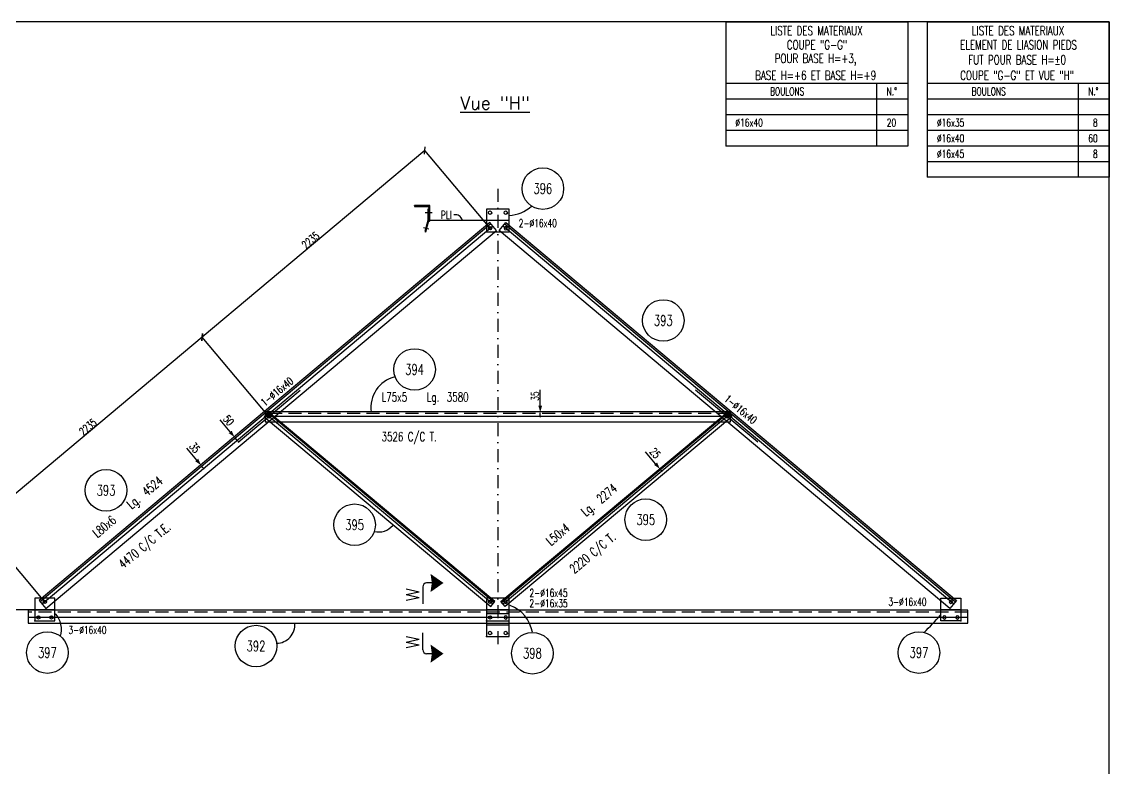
# Model space of a CAD drawing. Extents: x 512494 to 528714, y -47677 to -36197.
# Drawn here: x 520348 to 528714, y -41937 to -36197 of the extents above; entities that cross this region are included whole.
import ezdxf
from ezdxf.enums import TextEntityAlignment as Align

# ---------------------------------------------------------------- set-up
doc = ezdxf.new("R2010")
doc.units = 0
doc.header["$LTSCALE"] = 200
doc.header["$MEASUREMENT"] = 0
doc.linetypes.add('DASHDOT', pattern=[1, 0.5, -0.25, 0, -0.25])
doc.linetypes.add('DASHED', pattern=[0.75, 0.5, -0.25])
doc.layers.get('0').update_dxf_attribs({"linetype": 'CONTINUOUS'})
for name, color, linetype in [('ASSI', 6, 'CONTINUOUS'), ('BOLLINI_1', 7, 'CONTINUOUS'), ('FORI', 2, 'CONTINUOUS'), ('LINEA_ANG', 2, 'CONTINUOUS'), ('LINEE_PIASTRE', 2, 'CONTINUOUS'), ('LM', 7, 'CONTINUOUS'), ('LP', 3, 'CONTINUOUS'), ('LS', 7, 'CONTINUOUS'), ('LSP', 3, 'CONTINUOUS'), ('MZ', 6, 'DASHDOT'), ('PIASTRE', 5, 'CONTINUOUS'), ('QT_MAL', 7, 'CONTINUOUS'), ('QT_MPR', 7, 'CONTINUOUS'), ('TRAT-Y', 7, 'DASHED')]:
    doc.layers.add(name, color=color, linetype=linetype)
doc.styles.add('QUOTE', font='ROMANS8.SHX', dxfattribs={"width": 0.7})
doc.styles.add('RD', font='ROMAND8.SHX', dxfattribs={"width": 0.7})
doc.styles.add('RQL', font='ROMANS8.SHX', dxfattribs={"width": 0.7})
doc.styles.add('RS', font='ROMANS8.shx', dxfattribs={"width": 0.7})
doc.styles.get("Standard").update_dxf_attribs({"font": 'ROMANS8.SHX', "width": 0.7})
doc.dimstyles.new('FRECCE1', dxfattribs={"dimtxt": 60, "dimasz": 6.66, "dimexe": 0, "dimexo": 0, "dimgap": 1, "dimtad": 1, "dimzin": 0, "dimdsep": 46, "dimtxsty": 'RS', "dimblk1": 'QUOTP', "dimblk2": 'QUOTF', "dimsah": 1, "dimcen": 0, "dimclrd": 2, "dimclre": 2, "dimclrt": 7, "dimadec": 0, "dimazin": 0, "dimtfac": 1, "dimtix": 1, "dimtmove": 2, "dimatfit": 3, "dimldrblk": 'QUOTP', "dimfxl": 1, "dimtolj": 1, "dimtzin": 0, "dimarcsym": 0})
doc.dimstyles.new('TRATTO', dxfattribs={"dimscale": 0, "dimtxt": 60, "dimasz": 40, "dimexe": 0, "dimexo": 0, "dimgap": 5, "dimtad": 1, "dimrnd": 0.5, "dimdsep": 46, "dimtxsty": 'RS', "dimblk1": 'OBLIQUE', "dimblk2": 'OBLIQUE', "dimsah": 1, "dimcen": 0.09, "dimclrd": 2, "dimclre": 2, "dimclrt": 7, "dimadec": 0, "dimazin": 0, "dimtfac": 1, "dimtix": 1, "dimtmove": 2, "dimatfit": 3, "dimfxl": 1, "dimtolj": 1, "dimtzin": 0, "dimarcsym": 0})

# ---------------------------------------------------------------- blocks, each defined once
blk = doc.blocks.new('MRKR_98')
blk.add_point((0, 0))
at = {"color": 7, "style": 'QUOTE', "width": 0.5, "flags": 1}
for tag, p in [('AUX2', (3.71, 4.93)), ('NFORI', (3.72, 5.3)), ('TI', (3.73, 6.83)), ('AUX1', (3.73, 4.19)), ('DI_S', (3.73, 6.42)), ('D_S', (3.73, 6.02)), ('E_S', (3.73, 5.68)), ('FAM', (3.73, 4.55)), ('COMMESSA', (3.73, 3.85)), ('MD', (3.73, 3.51)), ('MP', (3.73, 3.16)), ('LARGHEZZA', (3.73, 2.82)), ('SPESSORE', (3.73, 2.48)), ('NP', (3.73, 2.14)), ('SV', (3.73, 1.79)), ('PESO', (3.73, 1.45)), ('QUA', (3.73, 1.11)), ('LUN', (3.73, 0.76)), ('PROF', (3.73, 0.42)), ('POS', (3.73, 0.08))]:
    blk.add_attdef(tag, p, '', height=0.2, dxfattribs=at)
at = {"color": 7, "flags": 1}
for tag, p in [('LAV1', (5.26, 6.88)), ('LAV2', (5.26, 6.55)), ('LAV3', (5.26, 6.21)), ('LAV4', (5.26, 5.88)), ('LAV5', (5.26, 5.55)), ('LAV6', (5.26, 5.21)), ('LAV7', (5.26, 4.88)), ('LAV8', (5.26, 4.55)), ('LAV9', (5.26, 4.21)), ('LAV10', (5.26, 3.88))]:
    blk.add_attdef(tag, p, '', height=0.2, dxfattribs=at)
blk = doc.blocks.new('16')
blk.add_circle((0, 0), 1)
blk = doc.blocks.new('ASSE98')
blk.add_line((0, 0), (1, 0))
at = {"color": 7, "style": 'QUOTE', "width": 0.5, "flags": 1}
for tag, p in [('TI', (1.3831, 6.8273)), ('DI_S', (1.3831, 6.4218)), ('D_S', (1.3831, 6.0209)), ('E_S', (1.3831, 5.6806)), ('NFORI', (1.3645, 5.2979)), ('ALAR', (1.3635, 4.9325)), ('FAM', (1.3775, 4.5465)), ('ALA', (1.3831, 4.1926)), ('DISP2', (1.3831, 3.8497)), ('DISP1', (1.3831, 3.5069)), ('PINZAF', (1.3831, 3.164)), ('PINZAI', (1.3831, 2.8211)), ('TRP', (1.3831, 2.4783)), ('NP', (1.3831, 2.1354)), ('SV', (1.3831, 1.7926)), ('PESO', (1.3831, 1.4497)), ('QUA', (1.3831, 1.1069)), ('LUN', (1.3831, 0.764)), ('PROF', (1.3831, 0.4211)), ('POS', (1.3831, 0.0783))]:
    blk.add_attdef(tag, p, '', height=0.2, dxfattribs=at)
at = {"color": 7, "flags": 1}
for tag, p in [('LAV1', (3.0743, 6.8285)), ('LAV2', (3.0743, 6.4951)), ('LAV3', (3.0743, 6.1618)), ('LAV4', (3.0743, 5.8285)), ('LAV5', (3.0743, 5.4951)), ('LAV6', (3.0743, 5.1618)), ('LAV7', (3.0743, 4.8285)), ('LAV8', (3.0743, 4.4951)), ('LAV9', (3.0743, 4.1618)), ('LAV10', (3.0743, 3.8285))]:
    blk.add_attdef(tag, p, '', height=0.2, dxfattribs=at)
blk = doc.blocks.new('_OBLIQUE')
at = {"color": 0, "linetype": 'ByBlock'}
blk.add_line((-0.5, -0.5), (0.5, 0.5), dxfattribs=at)
blk = doc.blocks.new('*D48')
at = {"layer": 'QT_MPR', "color": 2, "lineweight": -2, "transparency": 16777216}
for p, q in [((523449.1, -37185.6), (521736.5, -38621.6)), ((523951.7, -37784.9), (523449.1, -37185.6)), ((522248.7, -39232.5), (521736.5, -38621.6))]:
    blk.add_line(p, q, dxfattribs=at)
at = {"layer": 'QT_MPR', "color": 2, "lineweight": -2, "transparency": 16777216, "xscale": 40, "yscale": 40, "zscale": 40}
for p, rotation in [((523449.1, -37185.6), 39.9808647939774), ((521736.5, -38621.6), 219.9808647939774)]:
    blk.add_blockref('_OBLIQUE', p, dxfattribs=dict(at, rotation=rotation))
at = {"layer": 'QT_MPR', "color": 7, "transparency": 16777216, "insert": (522570.3, -37876.8), "char_height": 60, "attachment_point": 5, "rotation": 39.98086, "style": 'RS'}
blk.add_mtext('\\A1;2235', dxfattribs=at)
blk = doc.blocks.new('*D49')
at = {"layer": 'QT_MPR', "color": 2, "lineweight": -2, "transparency": 16777216}
for p, q in [((521736.5, -38621.6), (520024, -40057.6)), ((522248.7, -39232.5), (521736.5, -38621.6)), ((520526.6, -40656.9), (520024, -40057.6))]:
    blk.add_line(p, q, dxfattribs=at)
at = {"layer": 'QT_MPR', "color": 2, "lineweight": -2, "transparency": 16777216, "xscale": 40, "yscale": 40, "zscale": 40}
for p, rotation in [((521736.5, -38621.6), 39.9808647939774), ((520024, -40057.6), 219.9808647939774)]:
    blk.add_blockref('_OBLIQUE', p, dxfattribs=dict(at, rotation=rotation))
at = {"layer": 'QT_MPR', "color": 7, "transparency": 16777216, "insert": (520857.8, -39312.8), "char_height": 60, "attachment_point": 5, "rotation": 39.98086, "style": 'RS'}
blk.add_mtext('\\A1;2235', dxfattribs=at)
blk = doc.blocks.new('QUOTP')
at = {"layer": 'ASSI', "color": 2, "const_width": 1.07}
blk.add_lwpolyline([(-0.5, 0, 1), (0.5, 0, 1)], format="xyb", close=True, dxfattribs=at)
blk = doc.blocks.new('QUOTF')
at = {"layer": 'LS', "color": 2}
blk.add_line((7.5, 0), (25.5, 0), dxfattribs=at)
blk.add_solid([(7.5, 2.25), (0, 0), (7.5, -2.25)], dxfattribs=at)
blk = doc.blocks.new('*D50')
at = {"layer": 'QT_MAL', "color": 2, "lineweight": -2, "transparency": 16777216}
for p, q in [((521744.8, -39626.8), (521730.8, -39610.2)), ((521749, -39631.9), (521749, -39631.9))]:
    blk.add_line(p, q, dxfattribs=at)
at = {"layer": 'QT_MAL', "color": 2, "lineweight": -2, "transparency": 16777216, "xscale": 6.66, "yscale": 6.66, "zscale": 6.66}
for name, p, rotation in [('QUOTF', (521726.5, -39605.1), 129.9808647939773), ('QUOTP', (521749, -39631.9), 309.9808647939774)]:
    blk.add_blockref(name, p, dxfattribs=dict(at, rotation=rotation))
at = {"layer": 'QT_MAL', "color": 7, "transparency": 16777216, "insert": (521679.3, -39472.6), "char_height": 60, "attachment_point": 5, "rotation": 309.98086, "style": 'RS'}
blk.add_mtext('\\A1;35', dxfattribs=at)
blk = doc.blocks.new('*D51')
at = {"layer": 'QT_MAL', "color": 2, "lineweight": -2, "transparency": 16777216}
for p, q in [((521984.2, -39389.1), (521984.2, -39389.1)), ((522012, -39422.3), (521988.5, -39394.2))]:
    blk.add_line(p, q, dxfattribs=at)
at = {"layer": 'QT_MAL', "color": 2, "lineweight": -2, "transparency": 16777216, "xscale": 6.66, "yscale": 6.66, "zscale": 6.66}
for name, p, rotation in [('QUOTF', (521984.2, -39389.1), 129.9808647939773), ('QUOTP', (522016.3, -39427.4), 309.9808647939774)]:
    blk.add_blockref(name, p, dxfattribs=dict(at, rotation=rotation))
at = {"layer": 'QT_MAL', "color": 7, "transparency": 16777216, "insert": (521939.4, -39262.4), "char_height": 60, "attachment_point": 5, "rotation": 309.98086, "style": 'RS'}
blk.add_mtext('\\A1;50', dxfattribs=at)
blk = doc.blocks.new('*D52')
at = {"layer": 'QT_MAL', "color": 2, "lineweight": -2, "transparency": 16777216}
blk.add_line((524337, -39225.8), (524337, -39204.2), dxfattribs=at)
at = {"layer": 'QT_MAL', "color": 2, "lineweight": -2, "transparency": 16777216, "xscale": 6.66, "yscale": 6.66, "zscale": 6.66}
for name, p, rotation in [('QUOTF', (524337, -39197.5), 90), ('QUOTP', (524337, -39232.5), 270)]:
    blk.add_blockref(name, p, dxfattribs=dict(at, rotation=rotation))
at = {"layer": 'QT_MAL', "color": 7, "transparency": 16777216, "insert": (524297.2, -39075.4), "char_height": 60, "attachment_point": 5, "rotation": 90, "style": 'RS'}
blk.add_mtext('\\A1;35', dxfattribs=at)
blk = doc.blocks.new('*D53')
at = {"layer": 'QT_MAL', "color": 2, "lineweight": -2, "transparency": 16777216}
blk.add_line((525268.2, -39647.4), (525260.7, -39638.5), dxfattribs=at)
at = {"layer": 'QT_MAL', "color": 2, "lineweight": -2, "transparency": 16777216, "xscale": 6.66, "yscale": 6.66, "zscale": 6.66}
for name, p, rotation in [('QUOTF', (525256.5, -39633.3), 129.9110789170606), ('QUOTP', (525272.5, -39652.5), 309.9110789170606)]:
    blk.add_blockref(name, p, dxfattribs=dict(at, rotation=rotation))
at = {"layer": 'QT_MAL', "color": 7, "transparency": 16777216, "insert": (525221.4, -39513.3), "char_height": 60, "attachment_point": 5, "rotation": 309.91108, "style": 'RS'}
blk.add_mtext('\\A1;25', dxfattribs=at)
blk = doc.blocks.new('xxx')
blk.add_circle((0, 0), 8)
at = {"color": 3, "style": 'RQL', "width": 0.7}
blk.add_attdef('POS', text='', height=4, dxfattribs=at).set_placement((0, 0), align=Align.MIDDLE)
at = {"color": 3, "style": 'RQL', "width": 0.7, "flags": 1}
blk.add_attdef('POS1', (-0.39, -5.42), '', height=2, dxfattribs=at)
at = {"style": 'RQL', "width": 0.7, "flags": 1}
blk.add_attdef('TIPO', (-0.39, -8.66), '', height=2, dxfattribs=at)
blk = doc.blocks.new('bull')
at = {"style": 'RS', "width": 0.7, "flags": 1}
for tag, p in [('NN', (-12.25, 0)), ('DIAMETRO', (0, -4.86)), ('SERRAGGIO', (0, -9.71)), ('LUNGHEZZA', (0, -14.57)), ('NB', (0, -19.43)), ('TIPO', (0, -24.12)), ('EL', (-0.14, -29))]:
    blk.add_attdef(tag, p, '', height=3, dxfattribs=at)
at = {"style": 'RS', "width": 0.7}
blk.add_attdef('BULLONE', (0, 0), '', height=3, dxfattribs=at)

msp = doc.modelspace()

# ---------------------------------------------------------------- hatches: boundary and pattern name
at = {"layer": 'LS'}
h = msp.add_hatch(dxfattribs=at)
h.set_pattern_fill('_U', color=6, scale=5, angle=225, style=0, pattern_type=0)
h.set_pattern_definition([(225, (1014281.4347, -39064.6494), (3.535533906, -3.535533906), [])])
edge = h.paths.add_edge_path()
edge.add_line((523488.822, -37609.949), (523368.822, -37609.949))
edge.add_line((523368.822, -37609.949), (523368.822, -37613.449))
edge.add_arc((523373.322, -37613.449), 4.5, 540, 630)
edge.add_line((523373.322, -37617.949), (523471.822, -37617.949))
edge.add_arc((523471.822, -37626.949), 9, 360, 450, ccw=False)
edge.add_line((523480.822, -37626.949), (523480.822, -37725.449))
edge.add_arc((523485.322, -37725.449), 4.5, 540, 630)
edge.add_line((523485.322, -37729.949), (523488.822, -37729.949))
edge.add_line((523488.822, -37729.949), (523488.822, -37609.949))

# ---------------------------------------------------------------- linework, layer by layer
at = {"layer": 'LINEA_ANG'}
for p, q in [((523949.881, -37740.781), (520483.325, -40647.595)), ((520534.727, -40708.896), (524001.283, -37802.082)), ((524001.283, -37802.082), (523949.881, -37740.781)), ((524022.077, -37802.082), (524073.48, -37740.781)), ((527488.633, -40708.896), (524022.077, -37802.082)), ((524073.48, -37740.781), (527540.036, -40647.595)), ((522244.179, -39196.102), (522212.099, -39234.454)), ((522212.099, -39234.454), (523956.35, -40693.448)), ((525801.631, -39197.501), (522221.631, -39197.501)), ((522221.631, -39197.501), (522221.631, -39272.501)), ((523988.43, -40655.096), (522244.179, -39196.102)), ((524034.93, -40655.096), (525779.182, -39196.102)), ((525811.262, -39234.454), (524067.01, -40693.448)), ((525779.182, -39196.102), (525811.262, -39234.454)), ((525801.631, -39272.501), (525801.631, -39197.501)), ((522221.631, -39272.501), (525801.631, -39272.501)), ((520483.325, -40647.595), (520534.727, -40708.896)), ((523956.35, -40693.448), (523988.43, -40655.096)), ((524067.01, -40693.448), (524034.93, -40655.096)), ((527540.036, -40647.595), (527488.633, -40708.896)), ((527626.642, -40721.949), (520396.642, -40721.949)), ((520396.642, -40721.949), (520396.642, -40821.949)), ((527626.642, -40821.949), (527626.642, -40721.949)), ((520396.642, -40821.949), (527626.642, -40821.949))]:
    msp.add_line(p, q, dxfattribs=at)
at = {"layer": 'LINEA_ANG', "color": 2}
for p, q in [((523957.912, -37750.36), (520491.356, -40657.173)), ((524065.448, -37750.36), (527532.004, -40657.173)), ((523982.977, -40661.616), (522238.725, -39202.622)), ((524040.384, -40661.616), (525784.635, -39202.622))]:
    msp.add_line(p, q, dxfattribs=at)
at = {"layer": 'LINEA_ANG'}
msp.add_lwpolyline([(523488.822, -37609.949), (523368.822, -37609.949), (523368.822, -37613.449, 0.41421356), (523373.322, -37617.949), (523471.822, -37617.949, -0.41421356), (523480.822, -37626.949), (523480.822, -37725.449, 0.41421356), (523485.322, -37729.949), (523488.822, -37729.949)], format="xyb", close=True, dxfattribs=at)
at = {"layer": 'LINEE_PIASTRE'}
for p, q in [((524098.68, -37637.949), (523924.68, -37637.949)), ((523924.68, -37637.949), (523924.68, -37811.949)), ((524098.68, -37811.949), (524098.68, -37637.949)), ((523924.68, -37811.949), (524098.68, -37811.949)), ((520603.642, -40629.949), (520449.642, -40629.949)), ((520449.642, -40629.949), (520449.642, -40803.949)), ((520603.642, -40803.949), (520603.642, -40629.949)), ((524098.68, -40629.949), (523924.68, -40629.949)), ((523924.68, -40629.949), (523924.68, -40803.949)), ((524098.68, -40803.949), (524098.68, -40629.949)), ((527419.719, -40803.949), (527419.719, -40629.949)), ((527419.719, -40629.949), (527573.719, -40629.949)), ((527573.719, -40629.949), (527573.719, -40803.949)), ((520449.642, -40803.949), (520603.642, -40803.949)), ((524098.68, -40749.949), (523924.68, -40749.949)), ((523924.68, -40749.949), (523924.68, -40923.949)), ((523924.68, -40803.949), (524098.68, -40803.949)), ((524098.68, -40923.949), (524098.68, -40749.949)), ((527573.719, -40803.949), (527419.719, -40803.949)), ((523924.68, -40923.949), (524098.68, -40923.949))]:
    msp.add_line(p, q, dxfattribs=at)
at = {"layer": 'LP'}
for p, q in [((525764.419, -36196.805), (525764.419, -37152.738)), ((525764.419, -36196.805), (527164.418, -36196.805)), ((527164.418, -36196.805), (527164.418, -37152.738)), ((527314.418, -36196.805), (527314.418, -37392.721)), ((527314.418, -36196.805), (528714.418, -36196.805)), ((528714.418, -36196.805), (528714.418, -37392.721)), ((527164.418, -36672.788), (525764.419, -36672.788)), ((528714.418, -36672.788), (527314.418, -36672.788)), ((527164.418, -36792.771), (525764.419, -36792.771)), ((528714.418, -36792.771), (527314.418, -36792.771)), ((527164.418, -37152.738), (525764.419, -37152.738)), ((528714.418, -37392.721), (527314.418, -37392.721))]:
    msp.add_line(p, q, dxfattribs=at)
at = {"layer": 'LS', "color": 3}
for p, q in [((526924.148, -36672.788), (526924.148, -37152.738)), ((526924.148, -36672.788), (526924.148, -37152.738)), ((528474.148, -36672.788), (528474.148, -37392.721)), ((528474.148, -36672.788), (528474.148, -37392.721))]:
    msp.add_line(p, q, dxfattribs=at)
at = {"layer": 'LS', "color": 6}
for p, q in [((527164.418, -36912.754), (525764.419, -36912.754)), ((527164.418, -36912.754), (525764.419, -36912.754)), ((528714.418, -36912.754), (527314.418, -36912.754)), ((527164.418, -37032.754), (525764.419, -37032.754)), ((527164.418, -37032.754), (525764.419, -37032.754)), ((528714.418, -37032.754), (527314.418, -37032.754)), ((528714.418, -37032.754), (527314.418, -37032.754)), ((528714.418, -37152.738), (527314.418, -37152.738)), ((528714.418, -37272.738), (527314.418, -37272.738)), ((528714.418, -37272.738), (527314.418, -37272.738)), ((523505.739, -37664.949), (523452.917, -37664.949)), ((524098.68, -37724.949), (523471.822, -37724.949)), ((523439.673, -37778.255), (523481.243, -37789.894)), ((522012.59, -39430.511), (522490.859, -39029.468)), ((526010.77, -39430.511), (525532.501, -39029.468)), ((520028.105, -40716.949), (520603.642, -40716.949)), ((523924.68, -40716.949), (524098.68, -40716.949)), ((527419.719, -40716.949), (527573.719, -40716.949)), ((527626.642, -40776.949), (520396.642, -40776.949)), ((524098.68, -40836.949), (523924.68, -40836.949))]:
    msp.add_line(p, q, dxfattribs=at)
at = {"layer": 'LS', "color": 2}
for p, q in [((523479.822, -37637.949), (523471.822, -37637.949)), ((523471.822, -37637.949), (523471.822, -37724.949)), ((523479.822, -37726.048), (523479.822, -37637.949)), ((523471.822, -37724.949), (523448.364, -37808.727)), ((523456.068, -37810.884), (523479.822, -37726.048)), ((523448.364, -37808.727), (523456.068, -37810.884))]:
    msp.add_line(p, q, dxfattribs=at)
at = {"layer": 'LS', "color": 8}
msp.add_lwpolyline([(512494.418, -36196.805), (512494.418, -47676.805), (525214.418, -47676.805), (525214.418, -46076.805), (528714.418, -46076.805), (528714.418, -36196.805), (512494.418, -36196.805)], close=True, dxfattribs=at)
at = {"layer": 'LS', "color": 6}
for centre, radius, start, end in [((524081.146, -37400.729), 285.809, 273.3976017, 311.5987063), ((523685.082, -37736.011), 54.907, 14.1257191, 102.5425194), ((523277.597, -39163.066), 243.515, 104.3230652, 188.1292545), ((523094.729, -39979.441), 140.578, 256.2010894, 319.9437146), ((524016.132, -40934.686), 264.044, 9.5638975, 70.2078691), ((520478.265, -40867.82), 175.752, 341.9489581, 42.3835169), ((522306.303, -40833.463), 142.902, 271.2008994, 4.6216092), ((524420.49, -38032.338), 4051.707, 315.0878293, 317.6885653)]:
    msp.add_arc(centre, radius, start, end, dxfattribs=at)
at = {"layer": 'LSP'}
for p, q in [((523433.035, -40542.072), (523433.035, -40672.072)), ((523511.178, -40512.072), (523463.035, -40512.072)), ((523433.035, -41025.825), (523433.035, -40895.825)), ((523511.178, -41055.825), (523463.035, -41055.825))]:
    msp.add_line(p, q, dxfattribs=at)
for centre, start, end in [((523463.035, -40542.072), 90, 180), ((523463.035, -41025.825), 180, 270)]:
    msp.add_arc(centre, 30, start, end, dxfattribs=at)
for points in [[(523593.035, -40512.072), (523493.035, -40442.072), (523503.035, -40512.072)], [(523593.035, -40512.072), (523493.035, -40582.072), (523503.035, -40512.072)], [(523593.035, -41055.825), (523493.035, -40985.825), (523503.035, -41055.825)], [(523593.035, -41055.825), (523493.035, -41125.825), (523503.035, -41055.825)]]:
    msp.add_solid(points, dxfattribs=at)
at = {"layer": 'MZ'}
msp.add_line((524011.68, -37481.438), (524011.68, -40999.292), dxfattribs=at)
at = {"layer": 'TRAT-Y'}
for p, q in [((525801.631, -39209.001), (522221.631, -39209.001)), ((527626.642, -40735.949), (520396.642, -40735.949))]:
    msp.add_line(p, q, dxfattribs=at)

# ---------------------------------------------------------------- block references
at = {"layer": 'ASSI'}
ref = msp.add_blockref('ASSE98', (523972.369, -37767.6), dxfattribs=dict(at, xscale=4524, rotation=219.9808647939773))
ref.add_attrib('PROF', 'L80x6', (520930.049, -40168.599), dxfattribs={"layer": '0', "color": 2, "height": 70, "rotation": 39.9808648, "style": 'QUOTE', "width": 0.7})
ref.add_attrib('LUN', '4524', (521311.902, -39848.404), dxfattribs={"layer": '0', "color": 2, "height": 70, "rotation": 39.9808648, "style": 'QUOTE', "width": 0.7})
ref.add_attrib('PESO', '4470 C/C T.E.', (521129.234, -40406.139), dxfattribs={"layer": '0', "color": 2, "height": 70, "rotation": 39.9808648, "style": 'QUOTE', "width": 0.7})
ref.add_attrib('SV', 'Lg.', (521193.796, -39947.44), dxfattribs={"layer": '0', "color": 2, "height": 70, "rotation": 39.9808648, "style": 'QUOTE', "width": 0.7})
at = {"layer": 'ASSI', "xscale": 4524.000000000001, "rotation": 140.0191352060226}
msp.add_blockref('ASSE98', (527517.547, -40674.414), dxfattribs=at)
at = {"layer": 'ASSI'}
ref = msp.add_blockref('ASSE98', (525801.631, -39232.501), dxfattribs=dict(at, xscale=3580, zscale=3580, rotation=180))
ref.add_attrib('PROF', 'L75x5', (523116.631, -39117.501), dxfattribs={"layer": '0', "color": 2, "height": 70, "style": 'QUOTE', "width": 0.7})
ref.add_attrib('LUN', '3580', (523618.231, -39117.501), dxfattribs={"layer": '0', "color": 2, "height": 70, "style": 'QUOTE', "width": 0.7})
ref.add_attrib('PESO', '3526 C/C T.', (523116.631, -39422.501), dxfattribs={"layer": '0', "color": 2, "height": 70, "style": 'QUOTE', "width": 0.7})
ref.add_attrib('SV', 'Lg.', (523464.098, -39117.501), dxfattribs={"layer": '0', "color": 2, "height": 70, "style": 'QUOTE', "width": 0.7})
for p, xscale, zscale, rotation in [((523972.39, -40674.272), 2274, 2274, 140.0889210829393), ((527626.642, -40721.949), 7229.999999999998, 7229.999999999998, 180)]:
    msp.add_blockref('ASSE98', p, dxfattribs=dict(at, xscale=xscale, zscale=zscale, rotation=rotation))
ref = msp.add_blockref('ASSE98', (525795.222, -39215.278), dxfattribs=dict(at, xscale=2274, zscale=2274, rotation=219.9110789170607))
ref.add_attrib('PROF', 'L50x4', (524419.665, -40228.984), dxfattribs={"layer": '0', "color": 2, "height": 70, "rotation": 39.9110789, "style": 'QUOTE', "width": 0.7})
ref.add_attrib('LUN', '2274', (524806.919, -39905.063), dxfattribs={"layer": '0', "color": 2, "height": 70, "rotation": 39.9110789, "style": 'QUOTE', "width": 0.7})
ref.add_attrib('PESO', '2220 C/C T.', (524599.313, -40443.756), dxfattribs={"layer": '0', "color": 2, "height": 70, "rotation": 39.9110789, "style": 'QUOTE', "width": 0.7})
ref.add_attrib('SV', 'Lg.', (524688.692, -40003.954), dxfattribs={"layer": '0', "color": 2, "height": 70, "rotation": 39.9110789, "style": 'QUOTE', "width": 0.7})
at = {"layer": 'BOLLINI_1'}
for p, xscale, yscale, zscale, values in [((524357.271, -37479.778), 20, 20, 20, {'POS': '396'}), ((525283.642, -38493.765), 20, 20, 20, {'POS': '393'}), ((523370.45, -38870.677), 20, 20, 20, {'POS': '394'}), ((520996.936, -39799.619), 20, 20, 20, {'POS': '393'}), ((522909.117, -40064.745), 20, 20, 20, {'POS': '395'}), ((525149.068, -40025.354), 20, 20, 20, {'POS': '395'}), ((520545.722, -41047.443), 19.99800000000225, 19.99800000000225, 19.99800000000225, {'POS': '397'}), ((522150.683, -40997.341), 20, 20, 20, {'POS': '392'}), ((524276.86, -41052.552), 19.99800000000225, 19.99800000000225, 19.99800000000225, {'POS': '398'}), ((527250.499, -41047.443), 19.99800000000225, 19.99800000000225, 19.99800000000225, {'POS': '397'})]:
    msp.add_blockref('xxx', p, dxfattribs=dict(at, xscale=xscale, yscale=yscale, zscale=zscale)).add_auto_attribs(values)
at = {"layer": 'FORI', "yscale": 13, "zscale": 13}
for p, xscale, rotation in [((523951.68, -37664.949), 13, 44.9999999999959), ((524071.68, -37664.949), 13, 44.9999999999959), ((520476.642, -40776.949), 13, 179.9999999998761), ((520576.677, -40776.949), 13, 179.9999999998939), ((527446.683, -40776.949), -13, 180.000000000106), ((527546.719, -40776.949), -13, 180.0000000001239), ((523951.68, -40896.949), 13, 224.9999999999846), ((524071.68, -40896.949), 13, 224.9999999999846)]:
    msp.add_blockref('16', p, dxfattribs=dict(at, xscale=xscale, rotation=rotation))
for p, xscale in [((523951.68, -37784.949), 13), ((524071.68, -37784.949), -13), ((522248.729, -39232.501), 13), ((525774.631, -39232.501), 13), ((520526.642, -40656.949), 13), ((523951.68, -40656.949), 13), ((524071.68, -40656.949), -13), ((527496.719, -40656.949), -13), ((523951.68, -40776.949), 13), ((524071.68, -40776.949), -13)]:
    msp.add_blockref('16', p, dxfattribs=dict(at, xscale=xscale))
at = {"layer": 'LS', "color": 7, "xscale": 20, "yscale": 20, "zscale": 20}
for p, values in [((524171.589, -37775.715), {'BULLONE': '2-%%c16x40                '}), ((524254.361, -40618.441), {'BULLONE': '2-%%c16x45                '}), ((524254.361, -40698.441), {'BULLONE': '2-%%c16x35                '}), ((527015.204, -40687.093), {'BULLONE': '3-%%c16x40                '}), ((520707.532, -40903.447), {'BULLONE': '3-%%c16x40                '})]:
    msp.add_blockref('bull', p, dxfattribs=at).add_auto_attribs(values)
for p, rotation in [((522218.054, -39157.3), 39.40152902568986), ((525746.211, -39106.957), 320.4353707896461)]:
    msp.add_blockref('bull', p, dxfattribs=dict(at, rotation=rotation)).add_auto_attribs({'BULLONE': '1-%%c16x40                '})
at = {"layer": 'PIASTRE', "xscale": 20, "yscale": 20, "zscale": 20}
for p in [(523924.68, -37811.949), (520449.642, -40803.949), (523924.68, -40803.949), (527573.719, -40803.949), (523924.68, -40923.949)]:
    msp.add_blockref('MRKR_98', p, dxfattribs=at)

# ---------------------------------------------------------------- texts
at = {"layer": 'LM', "style": 'RD', "width": 0.7}
for s, p in [('LISTE DES MATERIAUX', (526462.727, -36265.889)), ('LISTE DES MATERIAUX', (528012.727, -36265.889)), ('COUPE "G-G"', (526466.642, -36373.892)), ('ELEMENT DE LIASION PIEDS', (528016.642, -36373.892)), ('POUR BASE H=+3,', (526455.872, -36489.351)), ('FUT POUR BASE H=%%P0', (528005.872, -36489.351)), ('BASE H=+6 ET BASE H=+9', (526455.872, -36609.334)), ('COUPE "G-G" ET VUE "H"', (528005.872, -36609.334))]:
    msp.add_text(s, height=69.993, dxfattribs=at).set_placement(p, align=Align.MIDDLE)
at = {"layer": 'LM', "char_height": 59.9916, "style": 'RD'}
for s, insert, attachment_point in [('BOULONS', (526105.465, -36732.78), 4), ('N.°', (527081.43, -36732.78), 6), ('BOULONS', (527655.465, -36732.78), 4), ('N.°', (528631.43, -36732.78), 6)]:
    msp.add_mtext(s, dxfattribs=dict(at, insert=insert, attachment_point=attachment_point))
at = {"layer": 'LS', "color": 3, "style": 'RD'}
msp.add_text('%%UVue "H"', height=100, dxfattribs=at).set_placement((523988.796, -36820.964), align=Align.MIDDLE)
at = {"layer": 'LS', "color": 7, "style": 'RS', "width": 0.7}
for s, p in [('∅16x40', (525838.802, -37002.725)), ('∅16x35', (527388.802, -37002.725)), ('∅16x40', (527388.802, -37122.725)), ('∅16x45', (527388.802, -37242.708))]:
    msp.add_text(s, height=59.9916, dxfattribs=at).set_placement(p)
for s, height, p in [('20', 59.9916, (527075.141, -37002.725)), ('8', 59.992, (528625.141, -37002.725)), ('60', 59.9916, (528625.141, -37122.725)), ('8', 59.992, (528625.141, -37242.708))]:
    msp.add_text(s, height=height, dxfattribs=at).set_placement(p, align=Align.RIGHT)
at = {"layer": 'LS', "color": 3, "style": 'RD'}
for p in [(523356.754, -40601.347), (523356.754, -40966.55)]:
    msp.add_text('W', height=100, rotation=90, dxfattribs=at).set_placement(p, align=Align.MIDDLE)
at = {"layer": 'LS', "color": 7, "insert": (523613.915, -37681.475), "char_height": 60, "attachment_point": 5, "style": 'RS'}
msp.add_mtext('\\A1;PLI', dxfattribs=at)

# ---------------------------------------------------------------- dimensions: what is measured, and where the dimension line sits
at = {"layer": 'QT_MAL'}
for base, p1, p2, angle, text, picture, middle in [((524337.05, -39197.501), (524337.05, -39232.501), (524337.05, -39197.501), 90, '35', '*D52', (524297.223, -39075.415)), ((521984.178, -39389.084), (522016.304, -39427.396), (521984.178, -39389.084), 309.9808648, '50', '*D51', (521939.352, -39262.411)), ((521726.55, -39605.112), (521749.038, -39631.932), (521726.55, -39605.112), 309.9808648, '35', '*D50', (521679.258, -39472.637)), ((525256.453, -39633.343), (525272.493, -39652.519), (525256.453, -39633.343), 309.9110789, '25', '*D53', (525221.383, -39513.288))]:
    dim = msp.add_linear_dim(base=base, p1=p1, p2=p2, angle=angle, text=text, dimstyle='FRECCE1', dxfattribs=at)
    dim.commit()
    dim.dimension.update_dxf_attribs({"geometry": picture, "text_midpoint": middle, "dimtype": 160})
at = {"layer": 'QT_MPR'}
for base, p1, p2, picture, middle in [((521736.491, -38621.625), (523951.68, -37784.949), (522248.729, -39232.501), '*D48', (522570.297, -37876.777)), ((520024.042, -40057.567), (522248.729, -39232.501), (520526.642, -40656.949), '*D49', (520857.778, -39312.777))]:
    dim = msp.add_linear_dim(base=base, p1=p1, p2=p2, angle=39.9808648, text='2235', dimstyle='TRATTO', override={"dimscale": 1}, dxfattribs=at)
    dim.commit()
    dim.dimension.update_dxf_attribs({"geometry": picture, "text_midpoint": middle, "dimtype": 160})

doc.saveas('drawing.dxf')
